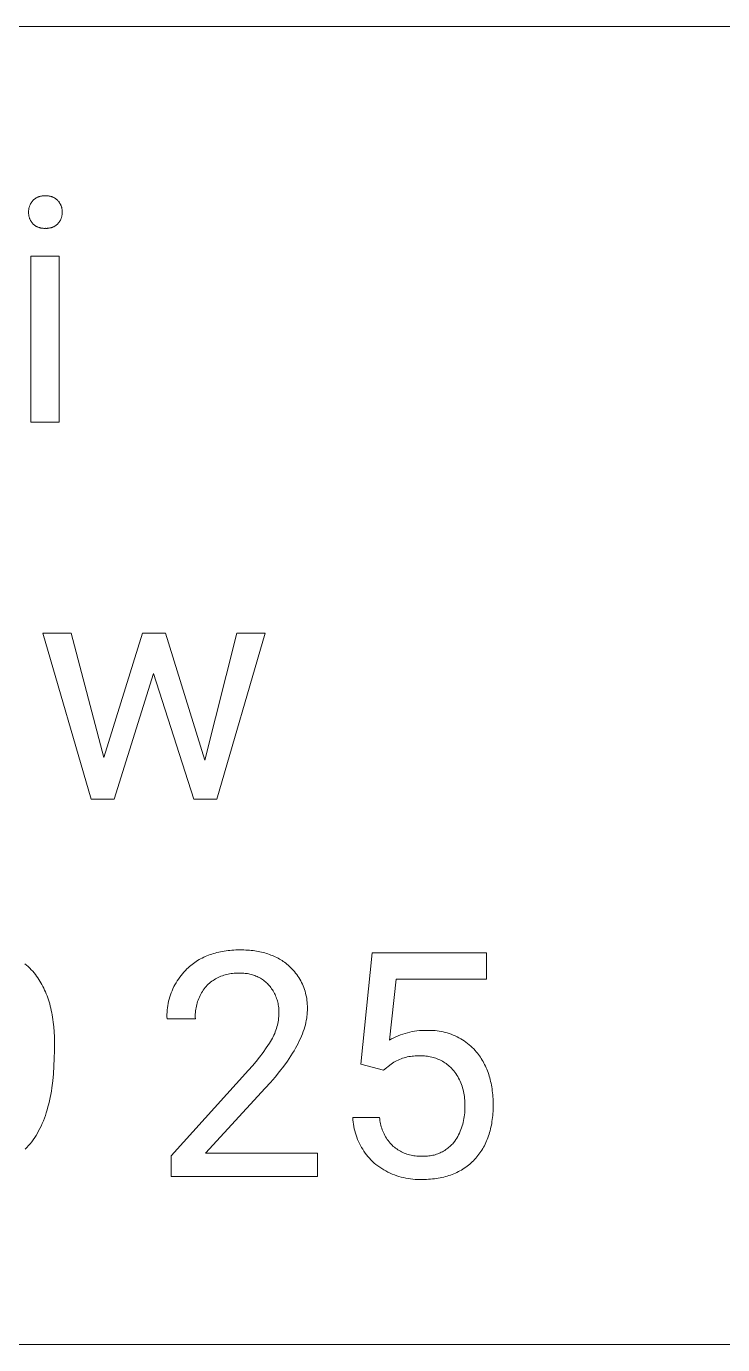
# Model space of a CAD drawing. Header units: millimetres. Extents: x -1893 to 2799, y -925 to 2353.
# Drawn here: x 2084.4 to 2222.9, y -662.3 to -400.1 of the extents above; entities that cross this region are included whole.
import ezdxf

# ---------------------------------------------------------------- set-up
doc = ezdxf.new("R2010")
doc.units = ezdxf.units.MM
doc.header["$MEASUREMENT"] = 0
doc.layers.add('Domyślny', color=7, linetype='Continuous', true_color=0x000000)

msp = doc.modelspace()

# ---------------------------------------------------------------- linework, layer by layer
at = {"layer": 'Domyślny', "color": 18, "lineweight": 15, "true_color": 0x000000}
for p, q in [((2794.13, -400.12), (1025.42, -400.12)), ((2085.32, -435.34), (2085.37, -435.24)), ((2085.37, -435.24), (2085.43, -435.14)), ((2085.43, -435.14), (2085.5, -435.05)), ((2085.5, -435.05), (2085.57, -434.95)), ((2085.57, -434.95), (2085.64, -434.86)), ((2085.64, -434.86), (2085.71, -434.78)), ((2085.71, -434.78), (2085.79, -434.7)), ((2085.79, -434.7), (2085.87, -434.62)), ((2085.87, -434.62), (2085.95, -434.55)), ((2085.95, -434.55), (2086.04, -434.48)), ((2086.04, -434.48), (2086.13, -434.42)), ((2086.13, -434.42), (2086.22, -434.36)), ((2086.22, -434.36), (2086.31, -434.3)), ((2086.31, -434.3), (2086.41, -434.24)), ((2086.41, -434.24), (2086.5, -434.19)), ((2086.5, -434.19), (2086.6, -434.14)), ((2086.6, -434.14), (2086.7, -434.09)), ((2086.7, -434.09), (2086.8, -434.05)), ((2086.8, -434.05), (2086.91, -434.01)), ((2086.91, -434.01), (2087.01, -433.97)), ((2087.01, -433.97), (2087.12, -433.94)), ((2087.12, -433.94), (2087.22, -433.91)), ((2087.22, -433.91), (2087.33, -433.89)), ((2087.33, -433.89), (2087.44, -433.87)), ((2087.44, -433.87), (2087.55, -433.85)), ((2087.55, -433.85), (2087.66, -433.83)), ((2087.66, -433.83), (2087.77, -433.82)), ((2087.77, -433.82), (2087.88, -433.82)), ((2087.88, -433.82), (2087.99, -433.82)), ((2087.99, -433.82), (2088.1, -433.82)), ((2088.1, -433.82), (2088.21, -433.82)), ((2088.21, -433.82), (2088.32, -433.82)), ((2088.32, -433.82), (2088.43, -433.82)), ((2088.43, -433.82), (2088.54, -433.82)), ((2088.54, -433.82), (2088.65, -433.83)), ((2088.65, -433.83), (2088.76, -433.84)), ((2088.76, -433.84), (2088.87, -433.85)), ((2088.87, -433.85), (2088.98, -433.87)), ((2088.98, -433.87), (2089.09, -433.89)), ((2089.09, -433.89), (2089.19, -433.91)), ((2089.19, -433.91), (2089.3, -433.94)), ((2089.3, -433.94), (2089.41, -433.97)), ((2089.41, -433.97), (2089.51, -434.01)), ((2089.51, -434.01), (2089.61, -434.05)), ((2089.61, -434.05), (2089.71, -434.09)), ((2089.71, -434.09), (2089.82, -434.14)), ((2089.82, -434.14), (2089.91, -434.19)), ((2089.91, -434.19), (2090.01, -434.24)), ((2090.01, -434.24), (2090.11, -434.3)), ((2090.11, -434.3), (2090.2, -434.36)), ((2090.2, -434.36), (2090.29, -434.42)), ((2090.29, -434.42), (2090.38, -434.48)), ((2090.38, -434.48), (2090.46, -434.55)), ((2090.46, -434.55), (2090.55, -434.62)), ((2090.55, -434.62), (2090.63, -434.7)), ((2090.63, -434.7), (2090.71, -434.78)), ((2090.71, -434.78), (2090.78, -434.86)), ((2090.78, -434.86), (2090.86, -434.95)), ((2090.86, -434.95), (2090.93, -435.04)), ((2090.93, -435.04), (2090.99, -435.14)), ((2090.99, -435.14), (2091.05, -435.23)), ((2091.05, -435.23), (2091.11, -435.33)), ((2084.88, -436.86), (2084.89, -436.75)), ((2084.88, -436.97), (2084.88, -436.86)), ((2084.88, -437.09), (2084.88, -436.97)), ((2084.88, -437.2), (2084.88, -437.09)), ((2084.88, -437.32), (2084.88, -437.2)), ((2084.89, -437.43), (2084.88, -437.32)), ((2084.89, -436.75), (2084.9, -436.63)), ((2084.9, -437.54), (2084.89, -437.43)), ((2084.9, -436.63), (2084.91, -436.52)), ((2084.91, -437.66), (2084.9, -437.54)), ((2084.91, -436.52), (2084.93, -436.41)), ((2084.93, -437.77), (2084.91, -437.66)), ((2084.93, -436.41), (2084.95, -436.29)), ((2084.95, -437.88), (2084.93, -437.77)), ((2084.95, -436.29), (2084.98, -436.18)), ((2084.98, -437.99), (2084.95, -437.88)), ((2084.98, -436.18), (2085.01, -436.07)), ((2085.01, -436.07), (2085.04, -435.96)), ((2085.04, -435.96), (2085.08, -435.86)), ((2085.08, -435.86), (2085.12, -435.75)), ((2085.12, -435.75), (2085.16, -435.64)), ((2085.16, -435.64), (2085.21, -435.54)), ((2085.21, -435.54), (2085.26, -435.44)), ((2085.26, -435.44), (2085.32, -435.34)), ((2091.11, -435.33), (2091.17, -435.43)), ((2091.17, -435.43), (2091.22, -435.53)), ((2091.22, -435.53), (2091.27, -435.64)), ((2091.27, -435.64), (2091.32, -435.74)), ((2091.32, -435.74), (2091.36, -435.85)), ((2091.36, -435.85), (2091.4, -435.96)), ((2091.4, -435.96), (2091.43, -436.07)), ((2091.43, -436.07), (2091.46, -436.18)), ((2091.46, -436.18), (2091.49, -436.29)), ((2091.5, -437.85), (2091.47, -437.96)), ((2091.49, -436.29), (2091.51, -436.4)), ((2091.52, -437.74), (2091.5, -437.85)), ((2091.51, -436.4), (2091.53, -436.52)), ((2091.54, -437.63), (2091.52, -437.74)), ((2091.53, -436.52), (2091.55, -436.63)), ((2091.55, -437.53), (2091.54, -437.63)), ((2091.55, -436.63), (2091.56, -436.74)), ((2091.56, -437.42), (2091.55, -437.53)), ((2091.56, -436.74), (2091.56, -436.86)), ((2091.56, -436.86), (2091.57, -436.97)), ((2091.57, -437.31), (2091.56, -437.42)), ((2091.57, -436.97), (2091.57, -437.09)), ((2091.57, -437.09), (2091.57, -437.2)), ((2091.57, -437.2), (2091.57, -437.31)), ((2085.01, -438.1), (2084.98, -437.99)), ((2085.04, -438.21), (2085.01, -438.1)), ((2085.08, -438.32), (2085.04, -438.21)), ((2085.12, -438.42), (2085.08, -438.32)), ((2085.16, -438.53), (2085.12, -438.42)), ((2085.21, -438.63), (2085.16, -438.53)), ((2085.26, -438.73), (2085.21, -438.63)), ((2085.31, -438.83), (2085.26, -438.73)), ((2085.37, -438.93), (2085.31, -438.83)), ((2085.43, -439.03), (2085.37, -438.93)), ((2085.5, -439.12), (2085.43, -439.03)), ((2085.56, -439.21), (2085.5, -439.12)), ((2085.64, -439.3), (2085.56, -439.21)), ((2085.71, -439.39), (2085.64, -439.3)), ((2085.79, -439.46), (2085.71, -439.39)), ((2085.87, -439.53), (2085.79, -439.46)), ((2085.96, -439.6), (2085.87, -439.53)), ((2086.04, -439.67), (2085.96, -439.6)), ((2086.13, -439.73), (2086.04, -439.67)), ((2086.22, -439.79), (2086.13, -439.73)), ((2086.32, -439.85), (2086.22, -439.79)), ((2086.41, -439.9), (2086.32, -439.85)), ((2086.51, -439.95), (2086.41, -439.9)), ((2086.61, -440), (2086.51, -439.95)), ((2086.71, -440.05), (2086.61, -440)), ((2086.81, -440.09), (2086.71, -440.05)), ((2086.91, -440.12), (2086.81, -440.09)), ((2087.02, -440.16), (2086.91, -440.12)), ((2087.12, -440.19), (2087.02, -440.16)), ((2087.23, -440.22), (2087.12, -440.19)), ((2087.34, -440.24), (2087.23, -440.22)), ((2087.44, -440.26), (2087.34, -440.24)), ((2087.55, -440.27), (2087.44, -440.26)), ((2087.66, -440.29), (2087.55, -440.27)), ((2087.77, -440.29), (2087.66, -440.29)), ((2087.88, -440.3), (2087.77, -440.29)), ((2087.99, -440.3), (2087.88, -440.3)), ((2088.1, -440.3), (2087.99, -440.3)), ((2088.21, -440.29), (2088.1, -440.3)), ((2088.32, -440.3), (2088.21, -440.29)), ((2088.44, -440.3), (2088.32, -440.3)), ((2088.55, -440.3), (2088.44, -440.3)), ((2088.66, -440.29), (2088.55, -440.3)), ((2088.78, -440.28), (2088.66, -440.29)), ((2088.89, -440.27), (2088.78, -440.28)), ((2089, -440.25), (2088.89, -440.27)), ((2089.12, -440.23), (2089, -440.25)), ((2089.23, -440.2), (2089.12, -440.23)), ((2089.34, -440.17), (2089.23, -440.2)), ((2089.45, -440.14), (2089.34, -440.17)), ((2089.55, -440.1), (2089.45, -440.14)), ((2089.66, -440.06), (2089.55, -440.1)), ((2089.77, -440.02), (2089.66, -440.06)), ((2089.87, -439.97), (2089.77, -440.02)), ((2089.97, -439.92), (2089.87, -439.97)), ((2090.07, -439.86), (2089.97, -439.92)), ((2090.17, -439.81), (2090.07, -439.86)), ((2090.27, -439.74), (2090.17, -439.81)), ((2090.36, -439.68), (2090.27, -439.74)), ((2090.45, -439.61), (2090.36, -439.68)), ((2090.54, -439.54), (2090.45, -439.61)), ((2090.63, -439.46), (2090.54, -439.54)), ((2090.71, -439.39), (2090.63, -439.46)), ((2090.78, -439.3), (2090.71, -439.39)), ((2090.85, -439.22), (2090.78, -439.3)), ((2090.92, -439.13), (2090.85, -439.22)), ((2090.98, -439.04), (2090.92, -439.13)), ((2091.04, -438.95), (2090.98, -439.04)), ((2091.1, -438.86), (2091.04, -438.95)), ((2091.16, -438.77), (2091.1, -438.86)), ((2091.21, -438.67), (2091.16, -438.77)), ((2091.26, -438.57), (2091.21, -438.67)), ((2091.3, -438.47), (2091.26, -438.57)), ((2091.34, -438.37), (2091.3, -438.47)), ((2091.38, -438.27), (2091.34, -438.37)), ((2091.42, -438.17), (2091.38, -438.27)), ((2091.45, -438.06), (2091.42, -438.17)), ((2091.47, -437.96), (2091.45, -438.06)), ((2085.35, -478.87), (2085.35, -445.85)), ((2085.35, -445.85), (2090.99, -445.85)), ((2090.99, -445.85), (2090.99, -478.87)), ((2090.99, -478.87), (2085.35, -478.87)), ((2097.34, -553.86), (2087.74, -520.85)), ((2087.74, -520.85), (2093.37, -520.85)), ((2093.37, -520.85), (2099.87, -545.57)), ((2099.87, -545.57), (2107.56, -520.85)), ((2107.56, -520.85), (2112.1, -520.85)), ((2112.1, -520.85), (2119.95, -546.08)), ((2119.95, -546.08), (2126.29, -520.85)), ((2131.95, -520.85), (2122.32, -553.86)), ((2126.29, -520.85), (2131.95, -520.85)), ((2109.73, -528.83), (2101.92, -553.86)), ((2117.74, -553.86), (2109.73, -528.83)), ((2101.92, -553.86), (2097.34, -553.86)), ((2122.32, -553.86), (2117.74, -553.86)), ((2120.98, -584.77), (2121.32, -584.65)), ((2121.32, -584.65), (2121.65, -584.55)), ((2121.65, -584.55), (2122, -584.45)), ((2122, -584.45), (2122.35, -584.35)), ((2122.35, -584.35), (2122.7, -584.27)), ((2122.7, -584.27), (2123.06, -584.19)), ((2123.06, -584.19), (2123.42, -584.12)), ((2123.42, -584.12), (2123.79, -584.06)), ((2123.79, -584.06), (2124.17, -584.01)), ((2124.17, -584.01), (2124.55, -583.96)), ((2124.55, -583.96), (2124.93, -583.92)), ((2124.93, -583.92), (2125.32, -583.88)), ((2125.32, -583.88), (2125.72, -583.86)), ((2125.72, -583.86), (2126.12, -583.84)), ((2126.12, -583.84), (2126.53, -583.83)), ((2126.53, -583.83), (2126.94, -583.83)), ((2126.94, -583.83), (2127.7, -583.84)), ((2127.7, -583.84), (2128.08, -583.85)), ((2128.08, -583.85), (2128.44, -583.88)), ((2128.44, -583.88), (2128.81, -583.9)), ((2128.81, -583.9), (2129.17, -583.94)), ((2129.17, -583.94), (2129.52, -583.98)), ((2129.52, -583.98), (2129.87, -584.03)), ((2129.87, -584.03), (2130.21, -584.08)), ((2130.21, -584.08), (2130.55, -584.14)), ((2130.55, -584.14), (2130.89, -584.21)), ((2130.89, -584.21), (2131.22, -584.28)), ((2131.22, -584.28), (2131.54, -584.36)), ((2131.54, -584.36), (2131.86, -584.44)), ((2131.86, -584.44), (2132.17, -584.54)), ((2132.17, -584.54), (2132.48, -584.63)), ((2132.48, -584.63), (2132.78, -584.74)), ((2132.78, -584.74), (2133.08, -584.85)), ((2150.95, -606.59), (2153.22, -584.44)), ((2153.22, -584.44), (2175.98, -584.44)), ((2175.98, -584.44), (2175.98, -589.66)), ((2084.15, -586.6), (2084.48, -586.88)), ((2084.48, -586.88), (2084.8, -587.16)), ((2084.8, -587.16), (2085.11, -587.46)), ((2116.38, -587.61), (2116.62, -587.37)), ((2116.62, -587.37), (2116.88, -587.15)), ((2116.88, -587.15), (2117.14, -586.93)), ((2117.14, -586.93), (2117.4, -586.72)), ((2117.4, -586.72), (2117.67, -586.51)), ((2117.67, -586.51), (2117.95, -586.32)), ((2117.95, -586.32), (2118.23, -586.13)), ((2118.23, -586.13), (2118.51, -585.95)), ((2118.51, -585.95), (2118.8, -585.77)), ((2118.8, -585.77), (2119.1, -585.61)), ((2119.1, -585.61), (2119.4, -585.45)), ((2119.4, -585.45), (2119.71, -585.3)), ((2119.71, -585.3), (2120.02, -585.15)), ((2120.02, -585.15), (2120.33, -585.02)), ((2120.33, -585.02), (2120.66, -584.89)), ((2120.66, -584.89), (2120.98, -584.77)), ((2133.08, -584.85), (2133.38, -584.97)), ((2133.38, -584.97), (2133.67, -585.09)), ((2133.67, -585.09), (2133.95, -585.22)), ((2133.95, -585.22), (2134.23, -585.35)), ((2134.23, -585.35), (2134.5, -585.5)), ((2134.5, -585.5), (2134.77, -585.65)), ((2134.77, -585.65), (2135.03, -585.8)), ((2135.03, -585.8), (2135.29, -585.96)), ((2135.29, -585.96), (2135.54, -586.13)), ((2135.54, -586.13), (2135.79, -586.3)), ((2135.79, -586.3), (2136.04, -586.48)), ((2136.04, -586.48), (2136.27, -586.67)), ((2136.27, -586.67), (2136.51, -586.86)), ((2136.51, -586.86), (2136.73, -587.06)), ((2136.73, -587.06), (2137.01, -587.32)), ((2137.01, -587.32), (2137.27, -587.58)), ((2085.11, -587.46), (2085.4, -587.77)), ((2085.4, -587.77), (2085.69, -588.08)), ((2085.69, -588.08), (2085.97, -588.41)), ((2085.97, -588.41), (2086.23, -588.75)), ((2086.23, -588.75), (2086.46, -589.06)), ((2086.46, -589.06), (2086.69, -589.38)), ((2086.69, -589.38), (2086.91, -589.71)), ((2086.91, -589.71), (2087.12, -590.04)), ((2114.21, -590.37), (2114.44, -589.99)), ((2114.44, -589.99), (2114.68, -589.62)), ((2114.68, -589.62), (2114.93, -589.27)), ((2114.93, -589.27), (2115.2, -588.91)), ((2115.2, -588.91), (2115.48, -588.57)), ((2115.48, -588.57), (2115.77, -588.24)), ((2115.77, -588.24), (2116.07, -587.92)), ((2116.07, -587.92), (2116.38, -587.61)), ((2121.57, -589.91), (2121.33, -590.08)), ((2121.82, -589.75), (2121.57, -589.91)), ((2122.08, -589.6), (2121.82, -589.75)), ((2122.34, -589.46), (2122.08, -589.6)), ((2122.6, -589.32), (2122.34, -589.46)), ((2122.87, -589.2), (2122.6, -589.32)), ((2123.15, -589.08), (2122.87, -589.2)), ((2123.43, -588.98), (2123.15, -589.08)), ((2123.71, -588.88), (2123.43, -588.98)), ((2123.99, -588.79), (2123.71, -588.88)), ((2124.28, -588.71), (2123.99, -588.79)), ((2124.57, -588.65), (2124.28, -588.71)), ((2124.86, -588.59), (2124.57, -588.65)), ((2125.16, -588.54), (2124.86, -588.59)), ((2125.45, -588.5), (2125.16, -588.54)), ((2125.75, -588.48), (2125.45, -588.5)), ((2126.05, -588.46), (2125.75, -588.48)), ((2126.34, -588.45), (2126.05, -588.46)), ((2126.64, -588.45), (2126.34, -588.45)), ((2126.94, -588.47), (2126.64, -588.45)), ((2127.19, -588.46), (2126.94, -588.47)), ((2127.44, -588.46), (2127.19, -588.46)), ((2127.68, -588.47), (2127.44, -588.46)), ((2127.93, -588.49), (2127.68, -588.47)), ((2128.18, -588.51), (2127.93, -588.49)), ((2128.43, -588.55), (2128.18, -588.51)), ((2128.67, -588.59), (2128.43, -588.55)), ((2128.92, -588.64), (2128.67, -588.59)), ((2129.16, -588.7), (2128.92, -588.64)), ((2129.4, -588.77), (2129.16, -588.7)), ((2129.63, -588.85), (2129.4, -588.77)), ((2129.87, -588.93), (2129.63, -588.85)), ((2130.1, -589.02), (2129.87, -588.93)), ((2130.33, -589.12), (2130.1, -589.02)), ((2130.55, -589.23), (2130.33, -589.12)), ((2130.77, -589.35), (2130.55, -589.23)), ((2130.99, -589.47), (2130.77, -589.35)), ((2131.2, -589.6), (2130.99, -589.47)), ((2131.41, -589.74), (2131.2, -589.6)), ((2131.61, -589.88), (2131.41, -589.74)), ((2131.81, -590.03), (2131.61, -589.88)), ((2137.27, -587.58), (2137.52, -587.86)), ((2137.52, -587.86), (2137.76, -588.14)), ((2137.76, -588.14), (2138, -588.43)), ((2138, -588.43), (2138.22, -588.73)), ((2138.22, -588.73), (2138.44, -589.03)), ((2138.44, -589.03), (2138.64, -589.34)), ((2138.64, -589.34), (2138.83, -589.66)), ((2138.83, -589.66), (2139.01, -589.99)), ((2139.01, -589.99), (2139.18, -590.32)), ((2158, -589.66), (2156.65, -601.77)), ((2175.98, -589.66), (2158, -589.66)), ((2087.12, -590.04), (2087.32, -590.38)), ((2087.32, -590.38), (2087.52, -590.73)), ((2087.52, -590.73), (2087.71, -591.08)), ((2087.71, -591.08), (2087.89, -591.44)), ((2087.89, -591.44), (2088.06, -591.81)), ((2088.06, -591.81), (2088.23, -592.19)), ((2088.23, -592.19), (2088.39, -592.57)), ((2088.39, -592.57), (2088.54, -592.96)), ((2113.11, -592.76), (2113.26, -592.35)), ((2113.26, -592.35), (2113.42, -591.94)), ((2113.42, -591.94), (2113.6, -591.54)), ((2113.6, -591.54), (2113.79, -591.14)), ((2113.79, -591.14), (2113.99, -590.75)), ((2113.99, -590.75), (2114.21, -590.37)), ((2119.29, -592.37), (2119.13, -592.65)), ((2119.45, -592.1), (2119.29, -592.37)), ((2119.63, -591.84), (2119.45, -592.1)), ((2119.81, -591.58), (2119.63, -591.84)), ((2120, -591.33), (2119.81, -591.58)), ((2120.2, -591.08), (2120, -591.33)), ((2120.41, -590.84), (2120.2, -591.08)), ((2120.63, -590.64), (2120.41, -590.84)), ((2120.85, -590.45), (2120.63, -590.64)), ((2121.09, -590.26), (2120.85, -590.45)), ((2121.33, -590.08), (2121.09, -590.26)), ((2132, -590.19), (2131.81, -590.03)), ((2132.19, -590.35), (2132, -590.19)), ((2132.37, -590.52), (2132.19, -590.35)), ((2132.55, -590.7), (2132.37, -590.52)), ((2132.73, -590.9), (2132.55, -590.7)), ((2132.9, -591.11), (2132.73, -590.9)), ((2133.07, -591.32), (2132.9, -591.11)), ((2133.23, -591.54), (2133.07, -591.32)), ((2133.38, -591.77), (2133.23, -591.54)), ((2133.53, -592), (2133.38, -591.77)), ((2133.66, -592.23), (2133.53, -592)), ((2133.79, -592.47), (2133.66, -592.23)), ((2133.91, -592.72), (2133.79, -592.47)), ((2139.18, -590.32), (2139.34, -590.66)), ((2139.34, -590.66), (2139.49, -591)), ((2139.49, -591), (2139.63, -591.34)), ((2139.63, -591.34), (2139.76, -591.7)), ((2139.76, -591.7), (2139.87, -592.05)), ((2139.87, -592.05), (2139.97, -592.41)), ((2139.97, -592.41), (2140.06, -592.77)), ((2088.54, -592.96), (2088.68, -593.35)), ((2088.68, -593.35), (2088.82, -593.76)), ((2088.82, -593.76), (2088.95, -594.17)), ((2088.95, -594.17), (2089.07, -594.58)), ((2089.07, -594.58), (2089.18, -595.01)), ((2089.18, -595.01), (2089.29, -595.44)), ((2112.51, -595.33), (2112.57, -594.9)), ((2112.57, -594.9), (2112.65, -594.46)), ((2112.65, -594.46), (2112.74, -594.03)), ((2112.74, -594.03), (2112.85, -593.61)), ((2112.85, -593.61), (2112.97, -593.18)), ((2112.97, -593.18), (2113.11, -592.76)), ((2118.25, -595.01), (2118.19, -595.32)), ((2118.33, -594.71), (2118.25, -595.01)), ((2118.41, -594.4), (2118.33, -594.71)), ((2118.51, -594.1), (2118.41, -594.4)), ((2118.61, -593.8), (2118.51, -594.1)), ((2118.73, -593.51), (2118.61, -593.8)), ((2118.85, -593.21), (2118.73, -593.51)), ((2118.99, -592.93), (2118.85, -593.21)), ((2119.13, -592.65), (2118.99, -592.93)), ((2134.02, -592.96), (2133.91, -592.72)), ((2134.12, -593.21), (2134.02, -592.96)), ((2134.22, -593.47), (2134.12, -593.21)), ((2134.3, -593.73), (2134.22, -593.47)), ((2134.38, -593.99), (2134.3, -593.73)), ((2134.45, -594.25), (2134.38, -593.99)), ((2134.51, -594.51), (2134.45, -594.25)), ((2134.55, -594.78), (2134.51, -594.51)), ((2134.59, -595.05), (2134.55, -594.78)), ((2134.63, -595.32), (2134.59, -595.05)), ((2140.06, -592.77), (2140.14, -593.14)), ((2140.14, -593.14), (2140.2, -593.5)), ((2140.2, -593.5), (2140.25, -593.87)), ((2140.25, -593.87), (2140.29, -594.24)), ((2140.29, -594.24), (2140.32, -594.61)), ((2140.32, -594.61), (2140.34, -594.99)), ((2140.34, -594.99), (2140.34, -595.36)), ((2089.29, -595.44), (2089.39, -595.88)), ((2089.39, -595.88), (2089.48, -596.32)), ((2089.48, -596.32), (2089.57, -596.77)), ((2089.57, -596.77), (2089.64, -597.23)), ((2089.64, -597.23), (2089.71, -597.7)), ((2089.71, -597.7), (2089.78, -598.17)), ((2112.4, -596.65), (2112.42, -596.21)), ((2112.4, -597.09), (2112.4, -596.65)), ((2112.41, -597.53), (2112.4, -597.09)), ((2118.05, -597.53), (2112.41, -597.53)), ((2112.42, -596.21), (2112.46, -595.77)), ((2112.46, -595.77), (2112.51, -595.33)), ((2118.04, -596.58), (2118.03, -596.9)), ((2118.03, -596.9), (2118.04, -597.21)), ((2118.06, -596.26), (2118.04, -596.58)), ((2118.04, -597.21), (2118.05, -597.53)), ((2118.1, -595.95), (2118.06, -596.26)), ((2118.14, -595.63), (2118.1, -595.95)), ((2118.19, -595.32), (2118.14, -595.63)), ((2134.51, -598.13), (2134.56, -597.79)), ((2134.56, -597.79), (2134.6, -597.44)), ((2134.6, -597.44), (2134.63, -597.1)), ((2134.65, -595.59), (2134.63, -595.32)), ((2134.63, -597.1), (2134.65, -596.75)), ((2134.66, -595.86), (2134.65, -595.59)), ((2134.65, -596.75), (2134.66, -596.4)), ((2134.66, -596.13), (2134.66, -595.86)), ((2134.66, -596.4), (2134.66, -596.13)), ((2140.12, -597.84), (2140.03, -598.27)), ((2140.2, -597.41), (2140.12, -597.84)), ((2140.23, -597.19), (2140.2, -597.41)), ((2140.25, -596.98), (2140.23, -597.19)), ((2140.28, -596.77), (2140.25, -596.98)), ((2140.3, -596.56), (2140.28, -596.77)), ((2140.31, -596.35), (2140.3, -596.56)), ((2140.32, -596.14), (2140.31, -596.35)), ((2140.33, -595.94), (2140.32, -596.14)), ((2140.34, -595.36), (2140.33, -595.73)), ((2140.33, -595.73), (2140.33, -595.94)), ((2089.78, -598.17), (2089.88, -599.13)), ((2089.88, -599.13), (2089.95, -600.13)), ((2089.95, -600.13), (2090, -601.15)), ((2133.69, -600.78), (2133.83, -600.46)), ((2133.83, -600.46), (2133.96, -600.14)), ((2133.96, -600.14), (2134.08, -599.82)), ((2134.08, -599.82), (2134.19, -599.49)), ((2134.19, -599.49), (2134.28, -599.15)), ((2134.28, -599.15), (2134.37, -598.81)), ((2134.37, -598.81), (2134.45, -598.48)), ((2134.45, -598.48), (2134.51, -598.13)), ((2139.51, -600.07), (2139.34, -600.53)), ((2139.67, -599.61), (2139.51, -600.07)), ((2139.81, -599.16), (2139.67, -599.61)), ((2139.93, -598.72), (2139.81, -599.16)), ((2140.03, -598.27), (2139.93, -598.72)), ((2159.3, -600.58), (2159.77, -600.43)), ((2159.77, -600.43), (2160.23, -600.3)), ((2160.23, -600.3), (2160.71, -600.19)), ((2160.71, -600.19), (2161.18, -600.09)), ((2161.18, -600.09), (2161.66, -600.01)), ((2161.66, -600.01), (2162.14, -599.94)), ((2162.14, -599.94), (2162.62, -599.89)), ((2162.62, -599.89), (2163.11, -599.86)), ((2163.11, -599.86), (2163.59, -599.84)), ((2163.59, -599.84), (2164.08, -599.84)), ((2164.08, -599.84), (2164.49, -599.83)), ((2164.49, -599.83), (2164.9, -599.83)), ((2164.9, -599.83), (2165.32, -599.85)), ((2165.32, -599.85), (2165.73, -599.88)), ((2165.73, -599.88), (2166.15, -599.92)), ((2166.15, -599.92), (2166.56, -599.98)), ((2166.56, -599.98), (2166.96, -600.05)), ((2166.96, -600.05), (2167.37, -600.13)), ((2167.37, -600.13), (2167.77, -600.23)), ((2167.77, -600.23), (2168.17, -600.35)), ((2168.17, -600.35), (2168.57, -600.47)), ((2168.57, -600.47), (2168.96, -600.61)), ((2090, -601.15), (2090.01, -602.2)), ((2090.01, -602.2), (2090.01, -603.84)), ((2132.16, -603.31), (2132.78, -602.37)), ((2132.78, -602.37), (2133.38, -601.4)), ((2133.38, -601.4), (2133.54, -601.1)), ((2133.54, -601.1), (2133.69, -600.78)), ((2138.24, -602.91), (2137.97, -603.4)), ((2138.49, -602.42), (2138.24, -602.91)), ((2138.73, -601.94), (2138.49, -602.42)), ((2138.95, -601.47), (2138.73, -601.94)), ((2139.15, -601), (2138.95, -601.47)), ((2139.34, -600.53), (2139.15, -601)), ((2156.65, -601.77), (2157.08, -601.53)), ((2157.08, -601.53), (2157.51, -601.31)), ((2157.51, -601.31), (2157.95, -601.1)), ((2157.95, -601.1), (2158.4, -600.91)), ((2158.4, -600.91), (2158.85, -600.74)), ((2158.85, -600.74), (2159.3, -600.58)), ((2168.96, -600.61), (2169.34, -600.76)), ((2169.34, -600.76), (2169.72, -600.93)), ((2169.72, -600.93), (2170.1, -601.11)), ((2170.1, -601.11), (2170.47, -601.3)), ((2170.47, -601.3), (2170.83, -601.5)), ((2170.83, -601.5), (2171.18, -601.72)), ((2171.18, -601.72), (2171.53, -601.94)), ((2171.53, -601.94), (2171.87, -602.18)), ((2171.87, -602.18), (2172.2, -602.43)), ((2172.2, -602.43), (2172.52, -602.69)), ((2172.52, -602.69), (2172.83, -602.97)), ((2172.83, -602.97), (2173.14, -603.25)), ((2089.99, -605.43), (2089.93, -606.97)), ((2090.01, -603.84), (2089.99, -605.43)), ((2130.13, -606.02), (2130.84, -605.14)), ((2130.84, -605.14), (2131.51, -604.23)), ((2131.51, -604.23), (2132.16, -603.31)), ((2136.73, -605.42), (2136.38, -605.93)), ((2137.07, -604.9), (2136.73, -605.42)), ((2137.38, -604.4), (2137.07, -604.9)), ((2137.69, -603.9), (2137.38, -604.4)), ((2137.97, -603.4), (2137.69, -603.9)), ((2158.37, -605.74), (2158.08, -605.88)), ((2158.67, -605.61), (2158.37, -605.74)), ((2158.97, -605.49), (2158.67, -605.61)), ((2159.27, -605.39), (2158.97, -605.49)), ((2159.58, -605.29), (2159.27, -605.39)), ((2159.89, -605.2), (2159.58, -605.29)), ((2160.2, -605.13), (2159.89, -605.2)), ((2160.52, -605.06), (2160.2, -605.13)), ((2160.83, -605.01), (2160.52, -605.06)), ((2161.15, -604.97), (2160.83, -605.01)), ((2161.47, -604.94), (2161.15, -604.97)), ((2161.8, -604.92), (2161.47, -604.94)), ((2162.12, -604.91), (2161.8, -604.92)), ((2162.44, -604.91), (2162.12, -604.91)), ((2162.76, -604.92), (2162.44, -604.91)), ((2163.05, -604.91), (2162.76, -604.92)), ((2163.34, -604.92), (2163.05, -604.91)), ((2163.63, -604.93), (2163.34, -604.92)), ((2163.92, -604.95), (2163.63, -604.93)), ((2164.21, -604.98), (2163.92, -604.95)), ((2164.49, -605.03), (2164.21, -604.98)), ((2164.78, -605.08), (2164.49, -605.03)), ((2165.06, -605.14), (2164.78, -605.08)), ((2165.34, -605.21), (2165.06, -605.14)), ((2165.61, -605.29), (2165.34, -605.21)), ((2165.89, -605.39), (2165.61, -605.29)), ((2166.16, -605.49), (2165.89, -605.39)), ((2166.43, -605.6), (2166.16, -605.49)), ((2166.69, -605.72), (2166.43, -605.6)), ((2166.95, -605.85), (2166.69, -605.72)), ((2173.14, -603.25), (2173.43, -603.54)), ((2173.43, -603.54), (2173.72, -603.84)), ((2173.72, -603.84), (2173.94, -604.1)), ((2173.94, -604.1), (2174.15, -604.36)), ((2174.15, -604.36), (2174.35, -604.62)), ((2174.35, -604.62), (2174.55, -604.9)), ((2174.55, -604.9), (2174.74, -605.17)), ((2174.74, -605.17), (2174.93, -605.45)), ((2174.93, -605.45), (2175.11, -605.74)), ((2089.93, -606.97), (2089.83, -608.46)), ((2113.27, -624.81), (2128.64, -607.72)), ((2128.64, -607.72), (2129.4, -606.88)), ((2129.4, -606.88), (2130.13, -606.02)), ((2134.81, -608.04), (2133.93, -609.13)), ((2135.63, -606.98), (2134.81, -608.04)), ((2136.38, -605.93), (2135.63, -606.98)), ((2155.47, -607.75), (2150.95, -606.59)), ((2156.97, -606.53), (2155.47, -607.75)), ((2157.24, -606.35), (2156.97, -606.53)), ((2157.51, -606.19), (2157.24, -606.35)), ((2157.79, -606.03), (2157.51, -606.19)), ((2158.08, -605.88), (2157.79, -606.03)), ((2167.2, -605.98), (2166.95, -605.85)), ((2167.45, -606.13), (2167.2, -605.98)), ((2167.7, -606.28), (2167.45, -606.13)), ((2167.93, -606.45), (2167.7, -606.28)), ((2168.17, -606.62), (2167.93, -606.45)), ((2168.39, -606.8), (2168.17, -606.62)), ((2168.61, -606.99), (2168.39, -606.8)), ((2168.83, -607.18), (2168.61, -606.99)), ((2169.03, -607.38), (2168.83, -607.18)), ((2169.23, -607.59), (2169.03, -607.38)), ((2169.45, -607.87), (2169.23, -607.59)), ((2169.66, -608.15), (2169.45, -607.87)), ((2169.87, -608.44), (2169.66, -608.15)), ((2175.11, -605.74), (2175.28, -606.03)), ((2175.28, -606.03), (2175.44, -606.33)), ((2175.44, -606.33), (2175.6, -606.64)), ((2175.6, -606.64), (2175.75, -606.95)), ((2175.75, -606.95), (2175.89, -607.26)), ((2175.89, -607.26), (2176.03, -607.58)), ((2176.03, -607.58), (2176.16, -607.91)), ((2176.16, -607.91), (2176.28, -608.24)), ((2176.28, -608.24), (2176.4, -608.58)), ((2089.69, -609.88), (2089.51, -611.26)), ((2089.83, -608.46), (2089.69, -609.88)), ((2132.98, -610.23), (2131.97, -611.36)), ((2133.93, -609.13), (2132.98, -610.23)), ((2170.06, -608.73), (2169.87, -608.44)), ((2170.24, -609.03), (2170.06, -608.73)), ((2170.41, -609.34), (2170.24, -609.03)), ((2170.57, -609.65), (2170.41, -609.34)), ((2170.72, -609.97), (2170.57, -609.65)), ((2170.86, -610.29), (2170.72, -609.97)), ((2170.99, -610.62), (2170.86, -610.29)), ((2171.11, -610.95), (2170.99, -610.62)), ((2171.22, -611.29), (2171.11, -610.95)), ((2176.4, -608.58), (2176.5, -608.92)), ((2176.5, -608.92), (2176.61, -609.27)), ((2176.61, -609.27), (2176.7, -609.62)), ((2176.7, -609.62), (2176.79, -609.98)), ((2176.79, -609.98), (2176.87, -610.35)), ((2176.87, -610.35), (2176.94, -610.72)), ((2176.94, -610.72), (2177.01, -611.09)), ((2089.17, -613.22), (2089.03, -613.84)), ((2089.29, -612.58), (2089.17, -613.22)), ((2089.41, -611.92), (2089.29, -612.58)), ((2089.51, -611.26), (2089.41, -611.92)), ((2131.97, -611.36), (2120.06, -624.26)), ((2171.31, -611.63), (2171.22, -611.29)), ((2171.39, -611.97), (2171.31, -611.63)), ((2171.47, -612.31), (2171.39, -611.97)), ((2171.53, -612.66), (2171.47, -612.31)), ((2171.57, -613.01), (2171.53, -612.66)), ((2171.61, -613.36), (2171.57, -613.01)), ((2171.64, -613.71), (2171.61, -613.36)), ((2177.01, -611.09), (2177.07, -611.47)), ((2177.07, -611.47), (2177.12, -611.86)), ((2177.12, -611.86), (2177.17, -612.25)), ((2177.17, -612.25), (2177.21, -612.65)), ((2177.21, -612.65), (2177.24, -613.05)), ((2177.24, -613.05), (2177.26, -613.46)), ((2177.26, -613.46), (2177.28, -613.87)), ((2088.39, -616.21), (2088.21, -616.77)), ((2088.57, -615.64), (2088.39, -616.21)), ((2088.73, -615.05), (2088.57, -615.64)), ((2088.89, -614.45), (2088.73, -615.05)), ((2089.03, -613.84), (2088.89, -614.45)), ((2171.63, -616.27), (2171.65, -615.89)), ((2171.65, -614.06), (2171.64, -613.71)), ((2171.64, -614.77), (2171.65, -614.41)), ((2171.65, -615.14), (2171.64, -614.77)), ((2171.65, -614.41), (2171.65, -614.06)), ((2171.66, -615.52), (2171.65, -615.14)), ((2171.65, -615.89), (2171.66, -615.52)), ((2177.26, -615.98), (2177.24, -616.38)), ((2177.28, -615.56), (2177.26, -615.98)), ((2177.28, -613.87), (2177.29, -614.72)), ((2177.29, -614.72), (2177.28, -615.56)), ((2087.59, -618.35), (2087.37, -618.86)), ((2087.81, -617.84), (2087.59, -618.35)), ((2088.01, -617.31), (2087.81, -617.84)), ((2088.21, -616.77), (2088.01, -617.31)), ((2149.39, -617.63), (2149.36, -617.19)), ((2149.36, -617.19), (2154.7, -617.19)), ((2149.43, -618.07), (2149.39, -617.63)), ((2149.49, -618.51), (2149.43, -618.07)), ((2149.57, -618.95), (2149.49, -618.51)), ((2154.7, -617.19), (2154.73, -617.49)), ((2154.73, -617.49), (2154.77, -617.8)), ((2154.77, -617.8), (2154.82, -618.1)), ((2154.82, -618.1), (2154.89, -618.41)), ((2154.89, -618.41), (2154.96, -618.71)), ((2154.96, -618.71), (2155.04, -619.01)), ((2171.01, -619.21), (2171.13, -618.85)), ((2171.13, -618.85), (2171.24, -618.49)), ((2171.24, -618.49), (2171.33, -618.13)), ((2171.33, -618.13), (2171.42, -617.76)), ((2171.42, -617.76), (2171.49, -617.39)), ((2171.49, -617.39), (2171.55, -617.02)), ((2171.55, -617.02), (2171.59, -616.64)), ((2171.59, -616.64), (2171.63, -616.27)), ((2176.93, -618.72), (2176.86, -619.08)), ((2177, -618.34), (2176.93, -618.72)), ((2177.06, -617.96), (2177, -618.34)), ((2177.12, -617.58), (2177.06, -617.96)), ((2177.16, -617.18), (2177.12, -617.58)), ((2177.2, -616.79), (2177.16, -617.18)), ((2177.24, -616.38), (2177.2, -616.79)), ((2086.09, -621.16), (2085.8, -621.58)), ((2086.36, -620.73), (2086.09, -621.16)), ((2086.63, -620.28), (2086.36, -620.73)), ((2086.88, -619.82), (2086.63, -620.28)), ((2087.13, -619.35), (2086.88, -619.82)), ((2087.37, -618.86), (2087.13, -619.35)), ((2149.66, -619.39), (2149.57, -618.95)), ((2149.76, -619.82), (2149.66, -619.39)), ((2149.88, -620.25), (2149.76, -619.82)), ((2150.02, -620.68), (2149.88, -620.25)), ((2150.16, -621.09), (2150.02, -620.68)), ((2150.33, -621.51), (2150.16, -621.09)), ((2155.04, -619.01), (2155.13, -619.3)), ((2155.13, -619.3), (2155.24, -619.59)), ((2155.24, -619.59), (2155.35, -619.88)), ((2155.35, -619.88), (2155.47, -620.16)), ((2155.47, -620.16), (2155.6, -620.44)), ((2155.6, -620.44), (2155.75, -620.72)), ((2155.75, -620.72), (2155.9, -620.99)), ((2155.9, -620.99), (2156.06, -621.25)), ((2156.06, -621.25), (2156.23, -621.51)), ((2169.85, -621.57), (2170.05, -621.25)), ((2170.05, -621.25), (2170.24, -620.92)), ((2170.24, -620.92), (2170.41, -620.59)), ((2170.41, -620.59), (2170.58, -620.25)), ((2170.58, -620.25), (2170.73, -619.91)), ((2170.73, -619.91), (2170.88, -619.56)), ((2170.88, -619.56), (2171.01, -619.21)), ((2176.25, -621.18), (2176.12, -621.51)), ((2176.37, -620.84), (2176.25, -621.18)), ((2176.48, -620.5), (2176.37, -620.84)), ((2176.59, -620.16), (2176.48, -620.5)), ((2176.68, -619.8), (2176.59, -620.16)), ((2176.77, -619.45), (2176.68, -619.8)), ((2176.86, -619.08), (2176.77, -619.45)), ((2084.56, -623.13), (2084.22, -623.49)), ((2084.89, -622.76), (2084.56, -623.13)), ((2085.2, -622.38), (2084.89, -622.76)), ((2085.51, -621.99), (2085.2, -622.38)), ((2085.8, -621.58), (2085.51, -621.99)), ((2150.5, -621.92), (2150.33, -621.51)), ((2150.69, -622.32), (2150.5, -621.92)), ((2150.89, -622.72), (2150.69, -622.32)), ((2151.11, -623.11), (2150.89, -622.72)), ((2151.34, -623.49), (2151.11, -623.11)), ((2151.58, -623.86), (2151.34, -623.49)), ((2151.84, -624.23), (2151.58, -623.86)), ((2156.23, -621.51), (2156.4, -621.76)), ((2156.4, -621.76), (2156.59, -622.01)), ((2156.59, -622.01), (2156.79, -622.24)), ((2156.79, -622.24), (2156.99, -622.48)), ((2156.99, -622.48), (2157.2, -622.7)), ((2157.2, -622.7), (2157.42, -622.92)), ((2157.42, -622.92), (2157.64, -623.1)), ((2157.64, -623.1), (2157.87, -623.27)), ((2157.87, -623.27), (2158.1, -623.43)), ((2158.1, -623.43), (2158.34, -623.59)), ((2158.34, -623.59), (2158.58, -623.74)), ((2158.58, -623.74), (2158.83, -623.88)), ((2158.83, -623.88), (2159.08, -624.01)), ((2159.08, -624.01), (2159.34, -624.13)), ((2166.75, -624.19), (2166.98, -624.08)), ((2166.98, -624.08), (2167.21, -623.97)), ((2167.21, -623.97), (2167.44, -623.84)), ((2167.44, -623.84), (2167.66, -623.7)), ((2167.66, -623.7), (2167.88, -623.56)), ((2167.88, -623.56), (2168.09, -623.41)), ((2168.09, -623.41), (2168.3, -623.26)), ((2168.3, -623.26), (2168.5, -623.1)), ((2168.5, -623.1), (2168.69, -622.93)), ((2168.69, -622.93), (2168.88, -622.75)), ((2168.88, -622.75), (2169.07, -622.57)), ((2169.07, -622.57), (2169.25, -622.38)), ((2169.25, -622.38), (2169.42, -622.19)), ((2169.42, -622.19), (2169.64, -621.88)), ((2169.64, -621.88), (2169.85, -621.57)), ((2174.85, -623.93), (2174.66, -624.21)), ((2175.03, -623.65), (2174.85, -623.93)), ((2175.21, -623.36), (2175.03, -623.65)), ((2175.38, -623.07), (2175.21, -623.36)), ((2175.54, -622.77), (2175.38, -623.07)), ((2175.7, -622.46), (2175.54, -622.77)), ((2175.85, -622.15), (2175.7, -622.46)), ((2175.99, -621.83), (2175.85, -622.15)), ((2176.12, -621.51), (2175.99, -621.83)), ((2113.27, -628.87), (2113.27, -624.81)), ((2120.06, -624.26), (2142.38, -624.26)), ((2142.38, -624.26), (2142.38, -628.87)), ((2152.1, -624.58), (2151.84, -624.23)), ((2152.38, -624.93), (2152.1, -624.58)), ((2152.67, -625.27), (2152.38, -624.93)), ((2152.97, -625.59), (2152.67, -625.27)), ((2153.28, -625.91), (2152.97, -625.59)), ((2153.61, -626.22), (2153.28, -625.91)), ((2153.97, -626.51), (2153.61, -626.22)), ((2154.35, -626.8), (2153.97, -626.51)), ((2159.34, -624.13), (2159.6, -624.24)), ((2159.6, -624.24), (2159.87, -624.35)), ((2159.87, -624.35), (2160.14, -624.44)), ((2160.14, -624.44), (2160.41, -624.53)), ((2160.41, -624.53), (2160.68, -624.6)), ((2160.68, -624.6), (2160.96, -624.67)), ((2160.96, -624.67), (2161.23, -624.73)), ((2161.23, -624.73), (2161.51, -624.78)), ((2161.51, -624.78), (2161.8, -624.82)), ((2161.8, -624.82), (2162.08, -624.85)), ((2162.08, -624.85), (2162.36, -624.87)), ((2162.36, -624.87), (2162.65, -624.88)), ((2162.65, -624.88), (2162.93, -624.88)), ((2162.93, -624.88), (2163.22, -624.87)), ((2163.22, -624.87), (2163.48, -624.88)), ((2163.48, -624.88), (2163.73, -624.88)), ((2163.73, -624.88), (2163.99, -624.87)), ((2163.99, -624.87), (2164.25, -624.85)), ((2164.25, -624.85), (2164.51, -624.82)), ((2164.51, -624.82), (2164.77, -624.79)), ((2164.77, -624.79), (2165.02, -624.74)), ((2165.02, -624.74), (2165.28, -624.69)), ((2165.28, -624.69), (2165.53, -624.63)), ((2165.53, -624.63), (2165.78, -624.56)), ((2165.78, -624.56), (2166.02, -624.48)), ((2166.02, -624.48), (2166.27, -624.39)), ((2166.27, -624.39), (2166.51, -624.3)), ((2166.51, -624.3), (2166.75, -624.19)), ((2172.36, -626.66), (2172.1, -626.86)), ((2172.62, -626.44), (2172.36, -626.66)), ((2172.87, -626.22), (2172.62, -626.44)), ((2173.12, -625.99), (2172.87, -626.22)), ((2173.36, -625.76), (2173.12, -625.99)), ((2173.59, -625.51), (2173.36, -625.76)), ((2173.82, -625.27), (2173.59, -625.51)), ((2174.04, -625.01), (2173.82, -625.27)), ((2174.25, -624.75), (2174.04, -625.01)), ((2174.46, -624.48), (2174.25, -624.75)), ((2174.66, -624.21), (2174.46, -624.48)), ((2142.38, -628.87), (2113.27, -628.87)), ((2154.74, -627.07), (2154.35, -626.8)), ((2155.13, -627.33), (2154.74, -627.07)), ((2155.54, -627.57), (2155.13, -627.33)), ((2155.95, -627.8), (2155.54, -627.57)), ((2156.37, -628.02), (2155.95, -627.8)), ((2156.79, -628.22), (2156.37, -628.02)), ((2157.22, -628.41), (2156.79, -628.22)), ((2157.66, -628.59), (2157.22, -628.41)), ((2158.11, -628.75), (2157.66, -628.59)), ((2158.56, -628.89), (2158.11, -628.75)), ((2159.01, -629.02), (2158.56, -628.89)), ((2159.47, -629.13), (2159.01, -629.02)), ((2159.93, -629.23), (2159.47, -629.13)), ((2160.39, -629.32), (2159.93, -629.23)), ((2160.86, -629.38), (2160.39, -629.32)), ((2165.99, -629.29), (2165.61, -629.34)), ((2166.36, -629.23), (2165.99, -629.29)), ((2166.73, -629.17), (2166.36, -629.23)), ((2167.09, -629.09), (2166.73, -629.17)), ((2167.45, -629.01), (2167.09, -629.09)), ((2167.8, -628.92), (2167.45, -629.01)), ((2168.14, -628.83), (2167.8, -628.92)), ((2168.48, -628.72), (2168.14, -628.83)), ((2168.81, -628.61), (2168.48, -628.72)), ((2169.14, -628.49), (2168.81, -628.61)), ((2169.46, -628.36), (2169.14, -628.49)), ((2169.78, -628.23), (2169.46, -628.36)), ((2170.09, -628.08), (2169.78, -628.23)), ((2170.39, -627.93), (2170.09, -628.08)), ((2170.69, -627.77), (2170.39, -627.93)), ((2170.98, -627.61), (2170.69, -627.77)), ((2171.27, -627.43), (2170.98, -627.61)), ((2171.55, -627.25), (2171.27, -627.43)), ((2171.83, -627.06), (2171.55, -627.25)), ((2172.1, -626.86), (2171.83, -627.06)), ((2161.33, -629.43), (2160.86, -629.38)), ((2161.8, -629.47), (2161.33, -629.43)), ((2162.27, -629.49), (2161.8, -629.47)), ((2162.74, -629.49), (2162.27, -629.49)), ((2163.22, -629.48), (2162.74, -629.49)), ((2163.63, -629.48), (2163.22, -629.48)), ((2164.04, -629.47), (2163.63, -629.48)), ((2164.44, -629.45), (2164.04, -629.47)), ((2164.83, -629.42), (2164.44, -629.45)), ((2165.23, -629.39), (2164.83, -629.42)), ((2165.61, -629.34), (2165.23, -629.39)), ((1025.42, -662.35), (2798.56, -662.35))]:
    msp.add_line(p, q, dxfattribs=at)

doc.saveas('drawing.dxf')
